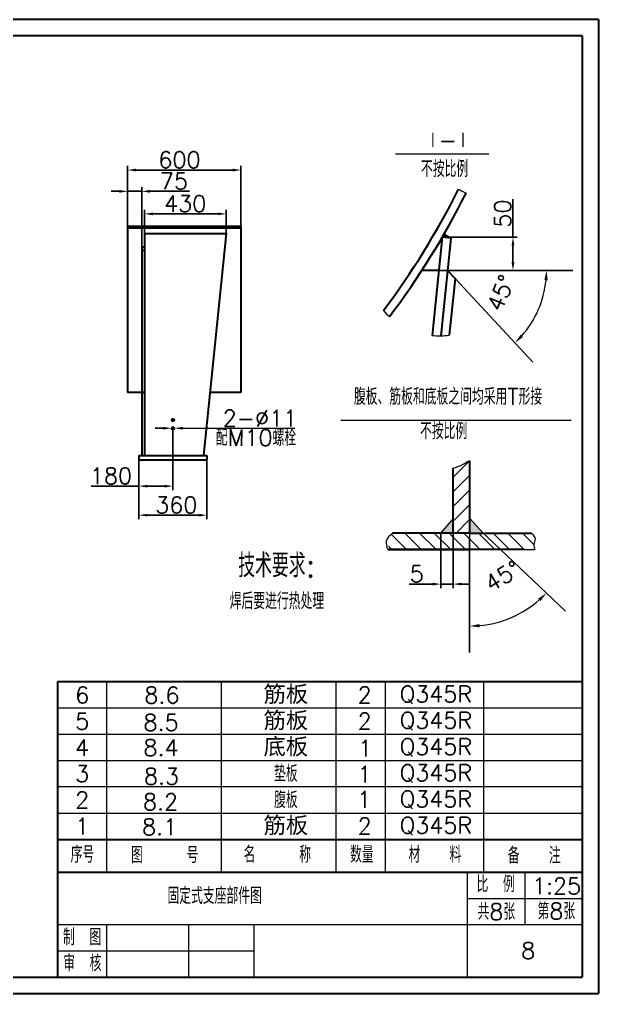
# Model space of a CAD drawing. Header units: millimetres. Extents: x 0 to 6120, y 0 to 841.
# Drawn here: x 5943.4 to 6120, y 0 to 297 of the extents above; entities that cross this region are included whole.
import ezdxf

# ---------------------------------------------------------------- set-up
doc = ezdxf.new("R2010")
doc.units = ezdxf.units.MM
doc.linetypes.add('CENTER2', pattern=[1.125, 0.75, -0.125, 0.125, -0.125])
for name, color, linetype, lineweight in [('尺寸线', 3, 'Continuous', 15), ('文字层', 7, 'Continuous', 15), ('粗实线', 7, 'Continuous', 30), ('细实线', 7, 'Continuous', 15), ('细点划线', 1, 'CENTER2', 18)]:
    doc.layers.add(name, color=color, linetype=linetype, lineweight=lineweight)
doc.styles.get("Standard").update_dxf_attribs({"font": 'txt.shx', "bigfont": 'gbcbig.shx'})
doc.dimstyles.new('ISO-25$0', dxfattribs={"dimtxt": 5, "dimasz": 2.5, "dimexe": 1.25, "dimexo": 0, "dimtad": 1, "dimdec": 0, "dimdsep": 46, "dimtxsty": 'Standard', "dimcen": 2.5, "dimdle": 5, "dimadec": 0, "dimazin": 0, "dimtfac": 1, "dimtdec": 0, "dimtmove": 0, "dimatfit": 2, "dimfxl": 0, "dimtolj": 1, "dimarcsym": 0})
doc.dimstyles.new('ISO-25$2', dxfattribs={"dimtxt": 5, "dimasz": 3, "dimexe": 8, "dimexo": 0, "dimgap": 10, "dimtad": 1, "dimdec": 0, "dimtxsty": 'Standard', "dimcen": 2.5, "dimdle": 6, "dimclrd": 256, "dimclre": 256, "dimclrt": 256, "dimadec": 0, "dimazin": 0, "dimtfac": 1, "dimtdec": 0, "dimtmove": 0, "dimatfit": 3, "dimfxl": 0, "dimtolj": 1, "dimarcsym": 0})
doc.dimstyles.new('ISO-25$3', dxfattribs={"dimtxt": 5, "dimasz": 2.5, "dimexe": 1.25, "dimexo": 0, "dimtad": 1, "dimdec": 0, "dimdsep": 46, "dimtxsty": 'Standard', "dimcen": 2.5, "dimdle": 5, "dimadec": 0, "dimazin": 0, "dimtfac": 1, "dimtdec": 0, "dimtmove": 0, "dimatfit": 2, "dimfxl": 0, "dimtolj": 1, "dimarcsym": 0})

# ---------------------------------------------------------------- blocks, each defined once
blk = doc.blocks.new('*X292')
at = {"layer": '尺寸线'}
for points in [[(6103.48, 217.53), (6104.48, 217.48), (6104.13, 220.51)], [(6096.95, 200.19), (6096.24, 200.89), (6094.5, 198.39)]]:
    blk.add_hatch(color=256, dxfattribs=at).paths.add_polyline_path(points, flags=0)
at = {"layer": '尺寸线', "lineweight": -2}
for p, q in [((6073.9, 220.51), (6112.13, 220.51)), ((6076.25, 217.99), (6099.96, 192.53))]:
    blk.add_line(p, q, dxfattribs=at)
at = {"layer": '尺寸线'}
blk.add_arc((6073.9, 220.51), 30.23, 318.6517, 354.3111, dxfattribs=at)
at = {"layer": '尺寸线', "insert": (6090.23, 213.6), "char_height": 5, "width": 30, "attachment_point": 5, "rotation": 67.0646}
blk.add_mtext('45%%D', dxfattribs=at)
blk = doc.blocks.new('*X293')
at = {"layer": '尺寸线'}
for points in [[(6093.48, 228.12), (6094.32, 228.12), (6093.9, 230.62)], [(6093.48, 223.01), (6094.32, 223.01), (6093.9, 220.51)]]:
    blk.add_hatch(color=0, dxfattribs=at).paths.add_polyline_path(points, flags=0)
at = {"layer": '尺寸线', "color": 0, "lineweight": -2}
for p, q in [((6093.9, 230.62), (6093.9, 242.19)), ((6072.34, 230.62), (6095.15, 230.62)), ((6093.9, 223.01), (6093.9, 228.12)), ((6071.3, 220.51), (6095.15, 220.51))]:
    blk.add_line(p, q, dxfattribs=at)
at = {"layer": '尺寸线', "color": 0, "insert": (6090.78, 237.82), "char_height": 5, "width": 24.2857, "attachment_point": 5, "rotation": 90}
blk.add_mtext('50', dxfattribs=at)
blk = doc.blocks.new('*X306')
at = {"layer": '尺寸线'}
for points in [[(6069.36, 125.26), (6069.36, 124.43), (6071.86, 124.84)], [(6078.18, 125.26), (6078.18, 124.43), (6075.68, 124.84)]]:
    blk.add_hatch(color=0, dxfattribs=at).paths.add_polyline_path(points, flags=0)
at = {"layer": '尺寸线', "color": 0, "lineweight": -2}
for p, q in [((6071.86, 140.23), (6071.86, 123.59)), ((6075.68, 140.23), (6075.68, 123.59)), ((6069.36, 124.84), (6062.28, 124.84)), ((6075.68, 124.84), (6071.86, 124.84)), ((6078.18, 124.84), (6080.68, 124.84))]:
    blk.add_line(p, q, dxfattribs=at)
at = {"layer": '尺寸线', "color": 0, "insert": (6064.57, 127.97), "char_height": 5, "width": 10, "attachment_point": 5}
blk.add_mtext('5', dxfattribs=at)
blk = doc.blocks.new('*X307')
at = {"layer": '尺寸线'}
for points in [[(6101.58, 120.38), (6102.27, 119.66), (6104.09, 122.1)], [(6083.71, 111.67), (6083.66, 112.67), (6080.69, 112.03)]]:
    blk.add_hatch(color=256, dxfattribs=at).paths.add_polyline_path(points, flags=0)
at = {"layer": '尺寸线', "lineweight": -2}
for p, q in [((6080.69, 139.38), (6080.69, 104.03)), ((6086.12, 139.11), (6109.9, 116.6))]:
    blk.add_line(p, q, dxfattribs=at)
at = {"layer": '尺寸线'}
blk.add_arc((6080.69, 144.25), 32.22, 275.3365, 311.2359, dxfattribs=at)
at = {"layer": '尺寸线', "insert": (6090.73, 127.28), "char_height": 5, "width": 30, "attachment_point": 5, "rotation": 30.6186}
blk.add_mtext('45%%D', dxfattribs=at)
blk = doc.blocks.new('*X325')
at = {"layer": '尺寸线'}
for points in [[(5982.32, 155.12), (5982.32, 154.29), (5979.82, 154.71)], [(5987.69, 155.12), (5987.69, 154.29), (5990.19, 154.71)]]:
    blk.add_hatch(color=0, dxfattribs=at).paths.add_polyline_path(points, flags=0)
at = {"layer": '尺寸线', "color": 0, "lineweight": -2}
for p, q in [((5990.19, 172.36), (5990.19, 153.46)), ((5979.82, 162.69), (5979.82, 153.46)), ((5979.82, 154.71), (5965.23, 154.71)), ((5987.69, 154.71), (5982.32, 154.71))]:
    blk.add_line(p, q, dxfattribs=at)
at = {"layer": '尺寸线', "color": 0, "insert": (5971.28, 157.83), "char_height": 5, "width": 36.4286, "attachment_point": 5}
blk.add_mtext('180', dxfattribs=at)
blk = doc.blocks.new('*X326')
at = {"layer": '尺寸线'}
for points in [[(5984.05, 238.15), (5984.05, 237.31), (5981.55, 237.73)], [(6003.93, 238.15), (6003.93, 237.31), (6006.43, 237.73)]]:
    blk.add_hatch(color=0, dxfattribs=at).paths.add_polyline_path(points, flags=0)
at = {"layer": '尺寸线', "color": 0, "lineweight": -2}
for p, q in [((5981.55, 231.75), (5981.55, 238.98)), ((5984.05, 237.73), (6003.93, 237.73)), ((6006.43, 231.75), (6006.43, 238.98))]:
    blk.add_line(p, q, dxfattribs=at)
at = {"layer": '尺寸线', "color": 0, "insert": (5993.91, 240.86), "char_height": 5, "width": 38.5714, "attachment_point": 5}
blk.add_mtext('430', dxfattribs=at)
blk = doc.blocks.new('*X327')
at = {"layer": '尺寸线'}
for points in [[(5978.86, 251.51), (5978.86, 250.67), (5976.36, 251.09)], [(6008.42, 251.51), (6008.42, 250.67), (6010.92, 251.09)]]:
    blk.add_hatch(color=0, dxfattribs=at).paths.add_polyline_path(points, flags=0)
at = {"layer": '尺寸线', "color": 0, "lineweight": -2}
for p, q in [((5976.36, 233.51), (5976.36, 252.34)), ((5978.86, 251.09), (6008.42, 251.09)), ((6010.92, 233.51), (6010.92, 252.34))]:
    blk.add_line(p, q, dxfattribs=at)
at = {"layer": '尺寸线', "color": 0, "insert": (5992.17, 254.21), "char_height": 5, "width": 37.8571, "attachment_point": 5}
blk.add_mtext('600', dxfattribs=at)
blk = doc.blocks.new('*X328')
at = {"layer": '尺寸线'}
for points in [[(5973.86, 245.02), (5973.86, 244.18), (5976.36, 244.6)], [(5983.18, 245.02), (5983.18, 244.18), (5980.68, 244.6)]]:
    blk.add_hatch(color=0, dxfattribs=at).paths.add_polyline_path(points, flags=0)
at = {"layer": '尺寸线', "color": 0, "lineweight": -2}
for p, q in [((5973.86, 244.6), (5971.36, 244.6)), ((5976.36, 233.51), (5976.36, 245.85)), ((5976.36, 244.6), (5980.68, 244.6)), ((5980.68, 227.71), (5980.68, 245.85)), ((5983.18, 244.6), (5995.26, 244.6))]:
    blk.add_line(p, q, dxfattribs=at)
at = {"layer": '尺寸线', "color": 0, "insert": (5990.47, 247.73), "char_height": 5, "width": 24.2857, "attachment_point": 5}
blk.add_mtext('75', dxfattribs=at)
blk = doc.blocks.new('*X329')
at = {"layer": '尺寸线'}
for points in [[(5982.32, 146.27), (5982.32, 145.44), (5979.82, 145.85)], [(5998.05, 146.27), (5998.05, 145.44), (6000.55, 145.85)]]:
    blk.add_hatch(color=0, dxfattribs=at).paths.add_polyline_path(points, flags=0)
at = {"layer": '尺寸线', "color": 0, "lineweight": -2}
for p, q in [((5979.82, 162.69), (5979.82, 144.6)), ((6000.55, 162.69), (6000.55, 144.6)), ((5982.32, 145.85), (5998.05, 145.85))]:
    blk.add_line(p, q, dxfattribs=at)
at = {"layer": '尺寸线', "color": 0, "insert": (5991.2, 148.98), "char_height": 5, "width": 38.5714, "attachment_point": 5}
blk.add_mtext('360', dxfattribs=at)
blk = doc.blocks.new('*X330')
at = {"layer": '尺寸线'}
for points in [[(5987.21, 172.79), (5987.21, 171.95), (5989.71, 172.36)], [(5993.16, 172.77), (5993.16, 171.94), (5990.66, 172.36)]]:
    blk.add_hatch(color=0, dxfattribs=at).paths.add_polyline_path(points, flags=0)
at = {"layer": '尺寸线', "color": 0, "lineweight": -2}
for p, q in [((5987.21, 172.37), (5984.71, 172.38)), ((5989.71, 172.36), (5990.66, 172.36)), ((5993.16, 172.35), (6027.34, 172.26))]:
    blk.add_line(p, q, dxfattribs=at)
at = {"layer": '尺寸线', "color": 0, "insert": (6016.73, 175.41), "char_height": 5, "width": 66.4286, "attachment_point": 5, "rotation": 359.8379}
blk.add_mtext('2-%%C11', dxfattribs=at)

msp = doc.modelspace()

# ---------------------------------------------------------------- hatches: boundary and pattern name
at = {"layer": '细实线'}
h = msp.add_hatch(color=256, dxfattribs=at)
edge = h.paths.add_edge_path(flags=0)
edge.add_arc((5861.54984, 353.23317), 243.85534, 329.81405, 330.0624676, ccw=False)
edge.add_line((6072.33794, 230.62076), (6074.91637, 230.35592))
edge.add_line((6074.91637, 230.35592), (6072.86756, 231.53582))
h = msp.add_hatch(color=256, dxfattribs=at)
h.paths.add_polyline_path([(6075.67938, 144.86218), (6071.75151, 140.36332), (6075.67938, 140.36332)], flags=0)
h.paths.add_polyline_path([(6080.67938, 144.85336), (6080.67938, 140.36332), (6084.81845, 140.36332)], flags=0)

# ---------------------------------------------------------------- linework, layer by layer
at = {"layer": '粗实线'}
for p, q in [((6120, 297), (5700, 297)), ((6120, 297), (6120, 0)), ((6115, 292), (5725, 292)), ((6115, 292), (6115, 5)), ((5976.36119, 234.00965), (5976.36119, 183.25245)), ((5976.36119, 234.00965), (6010.92119, 234.00965)), ((5976.36119, 233.507), (6010.92119, 233.507)), ((5981.54519, 231.75135), (6006.42839, 231.75135)), ((5981.54519, 231.75135), (5981.54519, 164.07165)), ((6006.42839, 231.75135), (5999.51639, 164.07165)), ((6010.92119, 234.00965), (6010.92119, 183.25245)), ((6072.33794, 230.62076), (6069.25689, 200.62404)), ((6074.91637, 230.35592), (6071.85102, 200.51195)), ((5980.68119, 227.70525), (5980.68119, 164.07165)), ((5980.68119, 227.70525), (5981.54519, 227.70525)), ((5980.68119, 226.69728), (5981.54519, 226.69728)), ((6071.29897, 220.50551), (6066.11963, 220.50551)), ((6073.90461, 220.50551), (6076.25142, 217.98558)), ((6076.25142, 217.98558), (6074.47607, 200.70103)), ((5981.54519, 183.25245), (5976.36119, 183.25245)), ((6010.92119, 183.25245), (6001.47529, 183.25245)), ((5979.81719, 164.07165), (6000.55319, 164.07165)), ((5979.81719, 164.07165), (5979.81719, 162.68925)), ((6000.55319, 164.07165), (6000.55319, 162.68925)), ((5979.81719, 162.68925), (6000.55319, 162.68925)), ((6080.67938, 162.4518), (6080.64247, 140.39685)), ((6075.67938, 140.36332), (6075.67938, 160.149)), ((6080.67938, 140.36332), (6057.11214, 140.36332)), ((6080.68761, 140.39677), (6099.58118, 140.36516)), ((6097.36375, 135.36332), (6055.67938, 135.36332)), ((6055.67938, 135.36332), (6080.67938, 135.36332)), ((5725, 5), (6115, 5)), ((5700, 0), (6120, 0))]:
    msp.add_line(p, q, dxfattribs=at)
at = {"layer": '粗实线', "color": 0}
for p, q in [((6114.99999, 95.00007), (5954.99999, 95.00007)), ((5955.00002, 95.00007), (5955.00002, 5.00001)), ((5955.00002, 47.00001), (6115.00002, 47.00001)), ((5955.00002, 37.00001), (6115.00002, 37.00001))]:
    msp.add_line(p, q, dxfattribs=at)
at = {"layer": '粗实线'}
for radius, start in [(241.272, 323.0737076), (243.864, 322.9813377)]:
    msp.add_arc((5861.54234, 353.23751), radius, start, 333.4053149, dxfattribs=at)
at = {"layer": '细实线'}
for p, q in [((6058.07074, 256.02487), (6086.57701, 256.02487)), ((6072.33794, 230.62076), (6074.91637, 230.35592)), ((6074.91637, 230.35592), (6072.86756, 231.53582)), ((6064.46244, 217.98558), (6064.46244, 217.98558)), ((5990.66039, 172.35934), (5989.71, 172.363)), ((6041.3894, 174.82463), (6111.65904, 174.82463)), ((6075.67938, 157.4518), (6080.67938, 162.4518)), ((6075.67938, 152.96167), (6080.67938, 157.96167)), ((6075.67938, 148.47154), (6080.67938, 153.47154)), ((6075.67938, 143.98142), (6080.67938, 148.98142)), ((6075.64149, 144.81878), (6071.77751, 140.3931)), ((6076.55141, 140.36332), (6080.67938, 144.49129)), ((6080.69392, 144.83759), (6084.84481, 140.33473)), ((6061.44273, 135.36332), (6056.93882, 139.86723)), ((6065.93285, 135.36332), (6060.93285, 140.36332)), ((6070.42298, 135.36332), (6065.42298, 140.36332)), ((6074.91311, 135.36332), (6069.91311, 140.36332)), ((6079.40324, 135.36332), (6074.40324, 140.36332)), ((6083.89337, 135.36332), (6078.89337, 140.36332)), ((6080.68761, 140.39677), (6080.68761, 139.37882)), ((6088.38349, 135.36332), (6083.38349, 140.36332)), ((6084.83078, 140.32891), (6086.12127, 139.10737)), ((6092.87362, 135.36332), (6087.87362, 140.36332)), ((6097.36375, 135.36332), (6092.36375, 140.36332)), ((6100.30521, 136.91199), (6096.85388, 140.36332)), ((6056.9526, 135.36332), (6055.92205, 136.39387)), ((6097.36375, 135.36332), (6100.52551, 135.36332))]:
    msp.add_line(p, q, dxfattribs=at)
at = {"layer": '细实线', "color": 0}
for p, q in [((5970.00002, 37.00001), (5970.00002, 95.00007)), ((6005.00002, 37.00001), (6005.00002, 95.00007)), ((6040.00002, 37.00001), (6040.00002, 95.00007)), ((6055.00002, 37.00001), (6055.00002, 95.00007)), ((6085.00002, 37.00001), (6085.00002, 95.00007)), ((6114.99999, 87.00007), (5954.99999, 87.00007)), ((6114.99999, 79.00007), (5954.99999, 79.00007)), ((6114.99999, 71.00007), (5954.99999, 71.00007)), ((6115.00002, 63.00001), (5955.00002, 63.00001)), ((5955.00002, 55.00001), (6115.00002, 55.00001)), ((6080.00002, 5.00001), (6080.00002, 37.00001)), ((6097.50002, 37.00001), (6097.50002, 21.00001)), ((6080.00002, 29.00001), (6115.00002, 29.00001)), ((5955.00002, 21.00001), (6115.00002, 21.00001)), ((5970.00002, 5.00001), (5970.00002, 21.00001)), ((5995.00002, 5.00001), (5995.00002, 21.00001)), ((6015.00002, 5.00001), (6015.00002, 21.00001)), ((5955.00002, 13.00001), (6015.00002, 13.00001))]:
    msp.add_line(p, q, dxfattribs=at)
at = {"layer": '细实线'}
for centre in [(5990.18519, 174.85341), (5990.18519, 172.36117)]:
    msp.add_circle(centre, 0.4752, dxfattribs=at)
for points in [[(6077.28674, 245.22579), (6078.05933, 244.839), (6078.83191, 244.45221), (6079.6045, 244.06542)], [(6054.41736, 208.2844), (6054.94982, 207.57277), (6055.54362, 206.88732), (6056.25298, 206.41306)], [(6069.25689, 200.62404), (6070.1216, 200.58668), (6070.98631, 200.54932), (6071.85102, 200.51195)], [(6071.85102, 200.51195), (6072.72604, 200.57498), (6073.60105, 200.638), (6074.47607, 200.70103)], [(6080.67938, 162.4518), (6079.05051, 161.50711), (6077.42165, 160.56241), (6075.67938, 160.149)]]:
    msp.add_open_spline(points, degree=3, dxfattribs=at)
for points, knots in [([(6057.11214, 140.36332), (6056.2894, 139.61607), (6054.75127, 138.21907), (6055.38475, 136.26988), (6055.67938, 135.36332)], [0, 0, 0, 0, 19989.726609512, 37370.934396195, 37370.934396195, 37370.934396195, 37370.934396195]), ([(6099.58118, 140.36516), (6100.10237, 139.78726), (6101.042, 138.74539), (6100.09301, 136.94518), (6100.38493, 135.87751), (6100.52551, 135.36332)], [0, 0, 0, 0, 20510.764812802, 36977.657271933, 52276.083061371, 52276.083061371, 52276.083061371, 52276.083061371])]:
    msp.add_open_spline(points, degree=3, knots=knots, dxfattribs=at)
at = {"layer": '细点划线'}
for p, q in [((5990.18519, 174.24861), (5990.18519, 175.45821)), ((5990.78999, 174.85341), (5989.58039, 174.85341)), ((5989.58039, 172.36117), (5990.78999, 172.36117)), ((5990.18519, 172.96597), (5990.18519, 171.75637))]:
    msp.add_line(p, q, dxfattribs=at)

# ---------------------------------------------------------------- texts
at = {"layer": '尺寸线', "color": 0, "char_height": 5, "attachment_point": 1}
for s, insert, width in [('序号', (5958.97489, 44.88977), 10.4364794), ('图   号', (5977.38375, 44.74504), 29.1353811), ('名   称', (6011.73738, 44.88977), 28.1210727), ('数量', (6044.20656, 44.89), 10.8715422), ('材  料', (6062.03576, 44.88977), 25.6565547), ('备  注', (6092.33089, 44.60031), 23.7721205), ('比 例', (6082.77763, 35.8574), 17.5), ('1:25', (6099.70013, 35.28766), 9.2857143), ('共8张', (6083.10152, 27.45863), 15.3788618), ('第8张', (6101.39931, 27.62177), 15.7244752), ('8', (6096.40824, 15.59291), 26.3443564), ('审 核', (5956.71324, 11.74141), 13.4380913)]:
    msp.add_mtext(s, dxfattribs=dict(at, insert=insert, width=width))
at = {"layer": '文字层', "char_height": 5, "attachment_point": 5}
for s, insert, width in [('Ⅰ-Ⅰ', (6074.06561, 260.14834), 47.675199), ('不按比例', (6073.03299, 251.42029), 30.2081471), ('腹板、筋板和底板之间均采用T形接', (6074.09788, 181.98394), 109.6121651), ('不按比例', (6072.76456, 171.51028), 37.0815136), ('{\\H1.429x;技术要求:\\P}焊后要进行热处理\\P    ', (6021.89471, 121.44433), 100.2208), ('6', (5962.50001, 91.00007), 15.000028), ('8.6', (5986.82476, 90.97505), 60), ('{\\fsimsun|b0|i0|c91|p0;筋板}', (6024.62109, 91.05293), 37.5919475), ('2', (6048.66718, 91.06408), 8), ('Q345R', (6070.41707, 91.05293), 30), ('{\\fsimsun|b0|i0|c91|p0;筋板}', (6024.62109, 83.05293), 37.5919475), ('5', (5962.50001, 83.00007), 15.000028), ('8.5', (5986.54129, 82.64515), 60), ('2', (6048.66718, 83.06408), 8), ('Q345R', (6070.41707, 83.05293), 30), ('4', (5962.50001, 75.00007), 15.000028), ('8.4', (5986.54129, 74.96447), 60), ('{\\fsimsun|b0|i0|c91|p0;底板}', (6024.62109, 75.05293), 37.5919475), ('1', (6048.84885, 74.76283), 8), ('Q345R', (6070.41707, 75.05293), 30), ('3', (5962.50001, 67.00004), 15.000028), ('8.3', (5986.68138, 66.22989), 60), ('垫板', (6024.62109, 67.05293), 37.5919475), ('1', (6048.62564, 66.86229), 8), ('Q345R', (6070.41707, 67.05293), 30), ('2', (5962.50002, 59.00001), 15), ('8.2', (5986.4012, 58.45379), 60), ('腹板', (6024.62109, 59.05293), 37.5919475), ('1', (6048.49816, 59.15013), 8), ('Q345R', (6070.41707, 59.05293), 30), ('1', (5962.50002, 51.00001), 15), ('{\\fsimsun|b0|i0|c91|p0;筋板}', (6024.62109, 51.05293), 37.5919475), ('2', (6048.66718, 51.06408), 8), ('Q345R', (6070.41707, 51.05293), 30), ('8.1', (5986.12102, 50.81412), 60)]:
    msp.add_mtext(s, dxfattribs=dict(at, insert=insert, width=width))
at = {"layer": '文字层', "insert": (6015.51314, 169.50826), "char_height": 5, "width": 80, "attachment_point": 5, "rotation": 359.7794012}
msp.add_mtext('配M10螺栓', dxfattribs=at)
at = {"layer": '文字层', "color": 0, "insert": (5956.63507, 19.68159), "char_height": 5, "width": 15, "attachment_point": 1}
msp.add_mtext('制 图', dxfattribs=at)
at = {"layer": '细实线', "color": 0, "insert": (5988.50552, 32.29814), "char_height": 5, "width": 103.6409463, "attachment_point": 1}
msp.add_mtext('{\\C256;固定式支座部件图}', dxfattribs=at)

# ---------------------------------------------------------------- dimensions: what is measured, and where the dimension line sits
at = {"layer": '尺寸线'}
for base, p1, p2, text, picture, middle in [((6010.92119, 251.08955), (5976.36119, 233.507), (6010.92119, 233.507), '600', '*X327', (5992.16764, 251.08955)), ((5980.68119, 244.60056), (5976.36119, 233.507), (5980.68119, 227.70525), '75', '*X328', (5990.47286, 244.60056)), ((6006.42839, 237.73166), (5981.54519, 231.75135), (6006.42839, 231.75135), '430', '*X326', (5993.91203, 237.73166)), ((5990.18519, 154.70624), (5979.81719, 162.68925), (5990.18519, 172.36117), '180', '*X325', (5971.27553, 154.70624)), ((6000.55319, 145.85319), (5979.81719, 162.68925), (6000.55319, 162.68925), '360', '*X329', (5991.19972, 145.85319)), ((6071.86159, 124.84296), (6075.67977, 140.23), (6071.86159, 140.23), '5', '*X306', (6064.56993, 124.84296))]:
    dim = msp.add_linear_dim(base=base, p1=p1, p2=p2, text=text, dimstyle='ISO-25$0', override={"dimsah": 1}, dxfattribs=at)
    dim.commit()
    dim.dimension.update_dxf_attribs({"geometry": picture, "text_midpoint": middle, "dimtype": 160})
dim = msp.add_linear_dim(base=(6093.90127, 220.50551), p1=(6072.33794, 230.62076), p2=(6071.29897, 220.50551), angle=90, text='50', dimstyle='ISO-25$0', override={"dimsah": 1}, dxfattribs=at)
dim.commit()
dim.dimension.update_dxf_attribs({"geometry": '*X293', "text_midpoint": (6093.90127, 237.8163), "dimtype": 160})
for base, line1, line2, picture, middle in [((6101.74172, 208.72637), ((6073.90461, 220.50551), (6076.25142, 217.98558)), ((6071.29897, 220.50551), (6066.11963, 220.50551)), '*X292', (6101.74172, 208.72637)), ((6097.09862, 116.5217), ((6080.68761, 140.39677), (6080.68761, 139.37882)), ((6084.83078, 140.32891), (6086.12127, 139.10737)), '*X307', (6097.09862, 116.5217))]:
    dim = msp.add_angular_dim_2l(base=base, line1=line1, line2=line2, text='45%%D', dimstyle='ISO-25$2', override={"dimtad": 1, "dimtih": 0, "dimtoh": 0, "dimsah": 1}, dxfattribs=at)
    dim.commit()
    dim.dimension.update_dxf_attribs({"geometry": picture, "text_midpoint": middle, "dimtype": 162})
dim = msp.add_diameter_dim_2p(p1=(5989.71, 172.36251), p2=(5990.66039, 172.35982), text='2-%%C11', dimstyle='ISO-25$3', override={"dimpost": '%%C<>', "dimsah": 1}, dxfattribs=at)
dim.commit()
dim.dimension.update_dxf_attribs({"geometry": '*X330', "text_midpoint": (6016.71887, 172.28611), "dimtype": 163})

doc.saveas('drawing.dxf')
